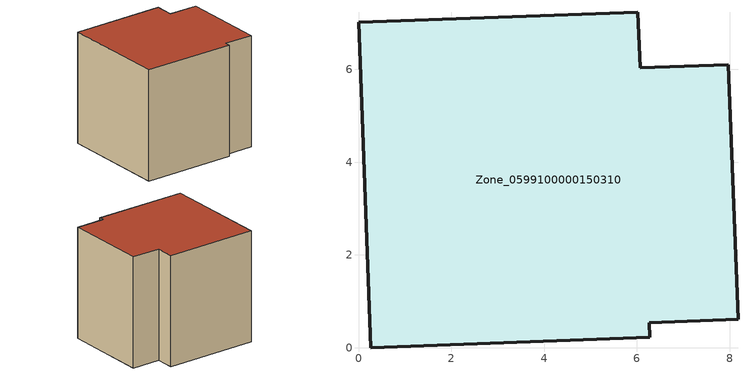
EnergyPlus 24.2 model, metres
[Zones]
Zone_0599100000150310
 floor ground (C_G): 6.07,6.03 7.97,6.1 8.18,0.61 6.27,0.54 6.28,0.22 0.26,0 0,7.01 6.02,7.23 z0
 wall outside (C_F): 0.26,0 6.28,0.22 6.27,0.54 8.18,0.61 7.97,6.1 6.07,6.03 6.02,7.23 0,7.01 0.26,0 z0:7.26
 roof outside (C_R): 7.97,6.1 6.07,6.03 6.02,7.23 0,7.01 0.26,0 6.28,0.22 6.27,0.54 8.18,0.61 z7.26
[BUILDING]
Pand.0599100000150310: North Axis=0; Terrain=City; Loads Convergence Tolerance Value=0.04; Temperature Convergence Tolerance Value=0.4; Solar Distribution=FullExterior; Maximum Number of Warmup Days=25; Minimum Number of Warmup Days=1
[Site:Location]
Rotterdam.The.Hague.AP_ZH_NLD Design_Conditions: Latitude=51.96; Longitude=4.45; Time Zone=1; Elevation=-4.5
[SITE:GROUNDTEMPERATURE:BUILDINGSURFACE]
18, 18, 18, 18, 18, 18, 18, 18, 18, 18, 18, 18
[MATERIAL] Thermal Absorptance=0.9; Solar Absorptance=0.7; Visible Absorptance=0.7
Name | Roughness | Thickness | Conductivity | Density | Specific Heat
G.TI.1946 | MediumSmooth | 0.15 | 1 | 540 | 1210
F.TI.1946 | Rough | 0.3 | 0.857143 | 1920 | 840
R.TI.1946 | MediumRough | 0.2 | 0.1 | 1500 | 1000
[CONSTRUCTION]
C_G: G.TI.1946
C_F: F.TI.1946
C_R: R.TI.1946
[ZONE]
Zone_0599100000150310: Type=1; Multiplier=1; Ceiling Height=Autocalculate; Volume=Autocalculate; Floor Area=autocalculate; Part of Total Floor Area=Yes
[ZONEINFILTRATION:DESIGNFLOWRATE]
Infil_Zone_0599100000150310: Zone or ZoneList or Space or SpaceList=Zone_0599100000150310; Schedule=AlwaysOn; Design Flow Rate Calculation Method=Flow/Area; Flow Rate per Floor Area=0.003; Constant Term Coefficient=1; Temperature Term Coefficient=0; Velocity Term Coefficient=0; Velocity Squared Term Coefficient=0
[HVACTEMPLATE:ZONE:IDEALLOADSAIRSYSTEM]
Zone_0599100000150310: Maximum Heating Supply Air Temperature=50; Minimum Cooling Supply Air Temperature=13; Maximum Heating Supply Air Humidity Ratio=0.0156; Minimum Cooling Supply Air Humidity Ratio=0.0077; Heating Limit=NoLimit; Cooling Limit=NoLimit; Dehumidification Control Type=ConstantSensibleHeatRatio; Cooling Sensible Heat Ratio=0.7; Dehumidification Setpoint=60; Humidification Control Type=None; Humidification Setpoint=30; Outdoor Air Method=None; Outdoor Air Flow Rate per Person=0.00944; Outdoor Air Flow Rate per Zone Floor Area=0; Outdoor Air Flow Rate per Zone=0; Demand Controlled Ventilation Type=None; Outdoor Air Economizer Type=NoEconomizer; Heat Recovery Type=None; Sensible Heat Recovery Effectiveness=0.7; Latent Heat Recovery Effectiveness=0.65
[ZONECONTROL:THERMOSTAT]
ThermostatControl_Zone_0599100000150310: Zone or ZoneList=Zone_0599100000150310; Control Type Schedule=DualSetpointControlType; Control 1=Thermostat_Zone_0599100000150310; Temperature Difference Between Cutout And Setpoint=0
[THERMOSTATSETPOINT:DUALSETPOINT]
Thermostat_Zone_0599100000150310: Heating Setpoint Temperature Schedule=HeatingSetpoint_Zone_0599100000150310; Cooling Setpoint Temperature Schedule=CoolingSetpoint_Zone_0599100000150310
[SCHEDULE:COMPACT]
HeatingSetpoint_Zone_0599100000150310: Through: 12/31, For: AllDays, Until: 24:00, 21
CoolingSetpoint_Zone_0599100000150310: Through: 12/31, For: AllDays, Until: 24:00, 24
DualSetpointControlType: Through: 12/31, For: AllDays, Until: 24:00, 4
AlwaysOn: Through: 12/31, For: AllDays, Until: 24:00, 1
